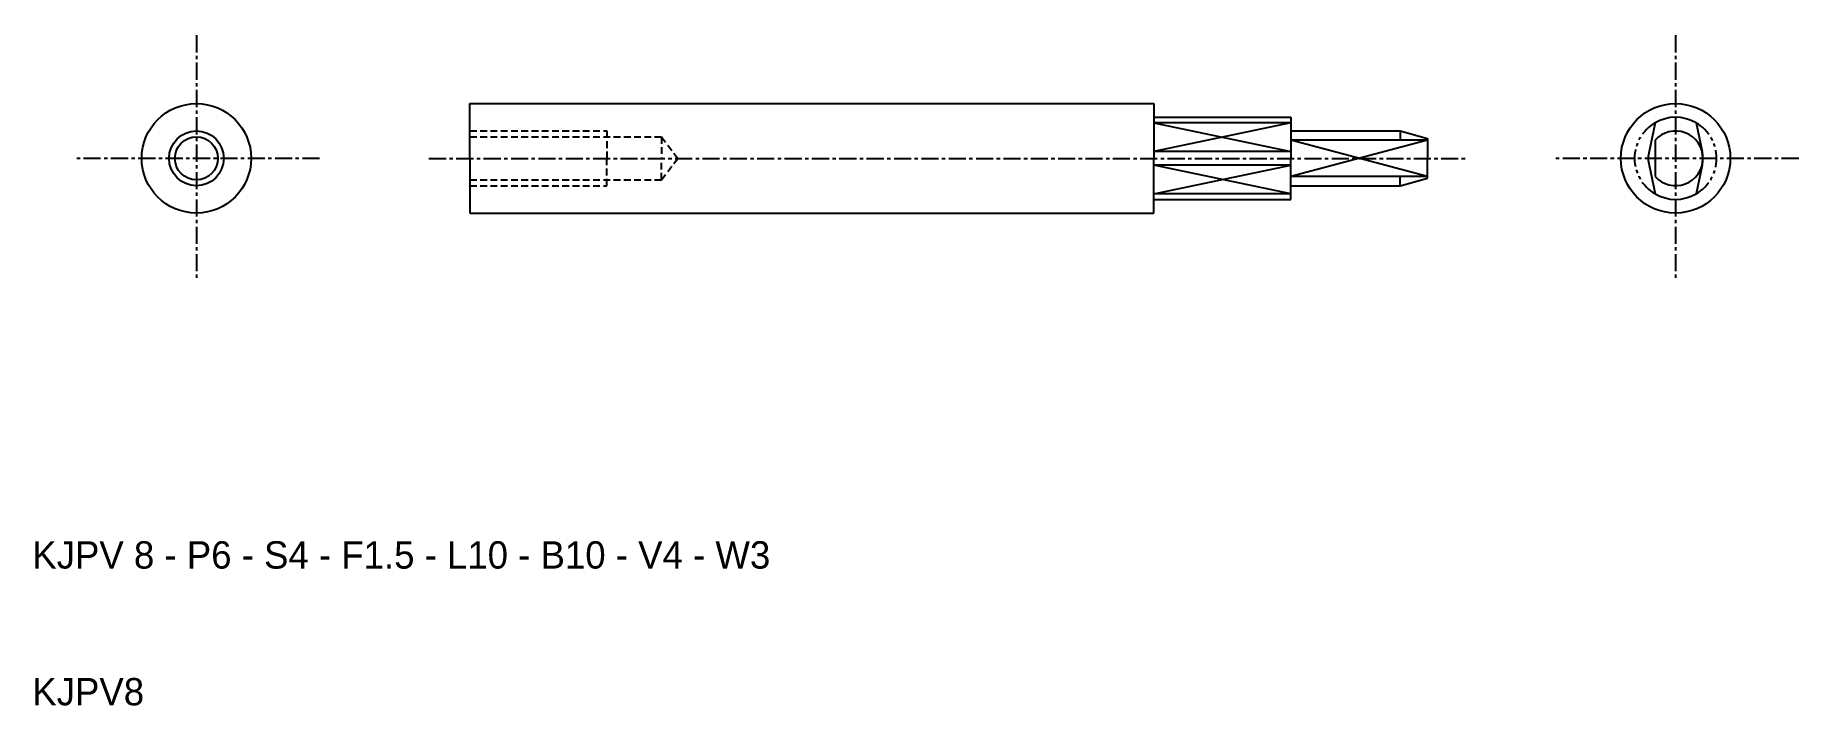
# Model space of a CAD drawing. Extents: x 10 to 139, y 10 to 59.
import ezdxf

# ---------------------------------------------------------------- set-up
doc = ezdxf.new("R2010")
doc.units = 0
for name, pattern in [('CENTER', [2, 1.25, -0.25, 0.25, -0.25]), ('DASHED', [0.75, 0.5, -0.25]), ('PHANTOM', [2.5, 1.25, -0.25, 0.25, -0.25, 0.25, -0.25])]:
    doc.linetypes.add(name, pattern=pattern)
doc.layers.get('0').update_dxf_attribs({"linetype": 'CONTINUOUS'})
doc.layers.add('CENTER', color=1, linetype='CENTER')

msp = doc.modelspace()

# ---------------------------------------------------------------- linework, layer by layer
at = {"color": 7, "linetype": 'CONTINUOUS'}
for p, q in [((42, 54), (92, 54)), ((42, 50), (42, 54)), ((92, 54), (92, 53)), ((92, 53), (92, 50)), ((92, 53), (102, 53)), ((102, 53), (102, 50.66)), ((102, 52.6), (92, 52.6)), ((102, 52), (110, 52)), ((110, 52), (112, 51.46)), ((110, 52), (110, 51.32)), ((128.64, 52.6), (128.21, 50.5)), ((131.64, 52.6), (132.08, 50.5)), ((102, 50.5), (92, 50.5)), ((112, 51.32), (102, 51.32)), ((102, 51), (102, 50)), ((112, 51.46), (112, 50)), ((128.64, 51.32), (128.64, 48.68)), ((42, 50), (42, 46)), ((92, 47), (92, 50)), ((102, 49.5), (92, 49.5)), ((102, 49), (102, 50)), ((102, 47), (102, 49)), ((112, 48.54), (112, 50)), ((128.21, 49.5), (128.64, 47.4)), ((132.08, 49.5), (131.64, 47.4)), ((112, 48.68), (102, 48.68)), ((102, 48), (110, 48)), ((110, 48), (110, 48.68)), ((110, 48), (112, 48.54)), ((102, 47.4), (92, 47.4)), ((92, 46), (92, 47)), ((92, 47), (102, 47)), ((42, 46), (92, 46))]:
    msp.add_line(p, q, dxfattribs=at)
at = {"color": 3, "linetype": 'DASHED'}
for p, q in [((42, 52), (52, 52)), ((52, 52), (52, 50)), ((42, 51.57), (56, 51.57)), ((56, 51.57), (57.19, 50)), ((56, 51.57), (56, 50)), ((52, 48), (52, 50)), ((56, 48.43), (57.19, 50)), ((56, 48.43), (56, 50)), ((42, 48.43), (56, 48.43)), ((42, 48), (52, 48))]:
    msp.add_line(p, q, dxfattribs=at)
at = {"color": 3, "linetype": 'CONTINUOUS'}
for p, q in [((102, 52.6), (92, 50.5)), ((92, 52.6), (102, 50.5)), ((112, 51.32), (102, 48.68)), ((112, 48.68), (102, 51.32)), ((92, 47.4), (102, 49.5)), ((102, 47.4), (92, 49.5))]:
    msp.add_line(p, q, dxfattribs=at)
at = {"color": 7, "linetype": 'CONTINUOUS'}
for centre, radius in [((22, 50), 4), ((130.14, 50), 4), ((22, 50), 1.57)]:
    msp.add_circle(centre, radius, dxfattribs=at)
at = {"color": 3, "linetype": 'CONTINUOUS'}
msp.add_circle((22, 50), 2, dxfattribs=at)
at = {"color": 7, "linetype": 'CONTINUOUS'}
for radius, start, end in [(3, 60, 120), (2, 221.4096, 138.5904), (2, 165.5225, 194.4775), (2, 345.5225, 14.4775), (3, 240, 300)]:
    msp.add_arc((130.14, 50), radius, start, end, dxfattribs=at)
at = {"color": 3, "linetype": 'PHANTOM'}
for start, end in [(120, 240), (300, 60)]:
    msp.add_arc((130.14, 50), 3, start, end, dxfattribs=at)
at = {"layer": 'CENTER', "color": 1, "linetype": 'CENTER'}
for p, q in [((22, 59), (22, 41)), ((130.14, 59), (130.14, 41)), ((31, 50), (13, 50)), ((39, 50), (115, 50)), ((139.14, 50), (121.14, 50))]:
    msp.add_line(p, q, dxfattribs=at)

# ---------------------------------------------------------------- texts
at = {"color": 7, "linetype": 'CONTINUOUS'}
for s, p in [('KJPV 8 - P6 - S4 - F1.5 - L10 - B10 - V4 - W3', (10, 20)), ('KJPV8', (10, 10))]:
    msp.add_text(s, height=2, dxfattribs=at).set_placement(p)

doc.saveas('drawing.dxf')
